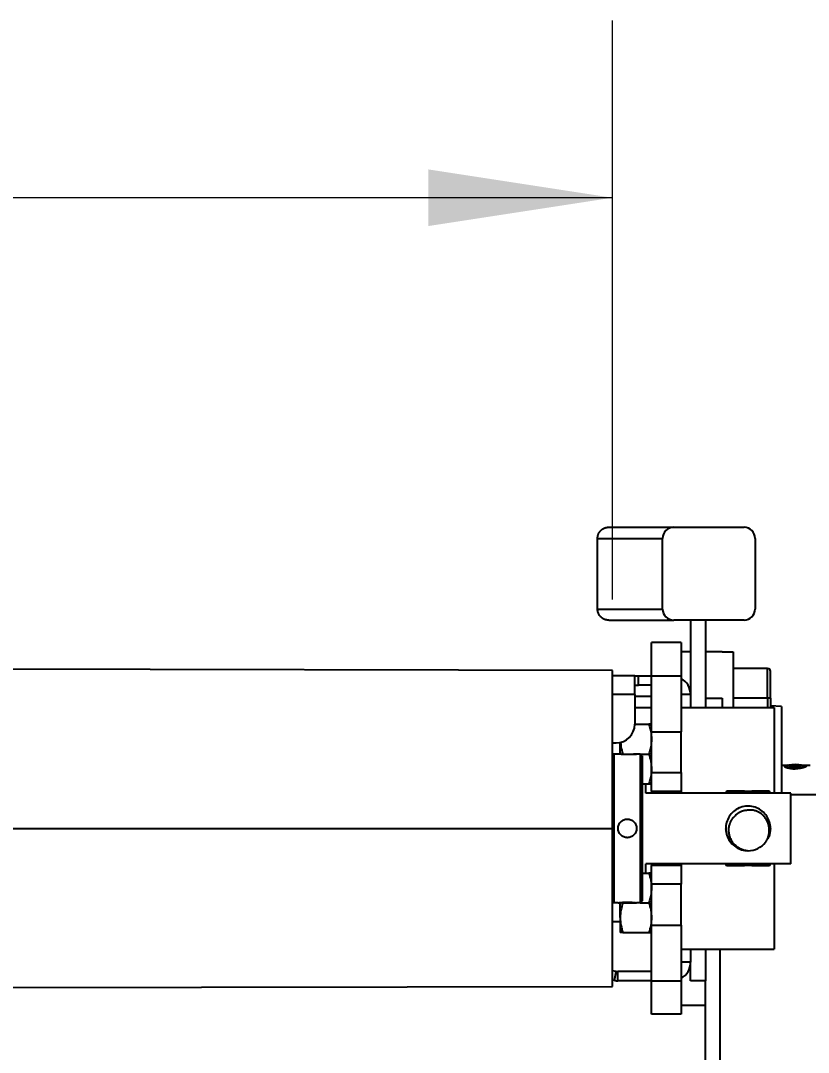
# Model space of a CAD drawing. Header units: millimetres. Extents: x 2 to 418, y 2 to 295.
# Drawn here: x 76.59 to 90.72, y 43.34 to 61.84 of the extents above; entities that cross this region are included whole.
import ezdxf

# ---------------------------------------------------------------- set-up
doc = ezdxf.new("R2010")
doc.units = ezdxf.units.MM
doc.styles.add('SLDTEXTSTYLE0', font='TXT', dxfattribs={"width": 0.75})
doc.dimstyles.new('SLDDIMSTYLE1', dxfattribs={"dimtxt": 3.175, "dimasz": 3.302, "dimexe": 0, "dimexo": 0.0625, "dimgap": 0.79375, "dimtad": 0, "dimtih": 1, "dimtoh": 1, "dimlfac": 15, "dimrnd": 1e-09, "dimzin": 4, "dimdsep": 46, "dimtxsty": 'SLDTEXTSTYLE0', "dimsah": 1, "dimcen": 0.09, "dimadec": 0, "dimazin": 1, "dimtfac": 1, "dimtofl": 0, "dimtmove": 0, "dimatfit": 3, "dimfxl": 0, "dimfrac": 2, "dimtolj": 1, "dimtzin": 12, "dimarcsym": 0})

# ---------------------------------------------------------------- blocks, each defined once
blk = doc.blocks.new('_D_2')
at = {"color": 7, "linetype": 'Continuous', "lineweight": 0}
for p, q in [((53.338, 51.459), (53.338, 61.838)), ((87.204, 51.459), (87.204, 61.838)), ((53.338, 58.663), (62.466, 58.663)), ((87.204, 58.663), (75.369, 58.663))]:
    blk.add_line(p, q, dxfattribs=at)
at = {"color": 7, "linetype": 'Continuous', "lineweight": 18}
for points in [[(53.338, 58.663), (56.64, 58.155), (56.64, 59.171)], [(87.204, 58.663), (83.902, 59.171), (83.902, 58.155)]]:
    blk.add_solid(points, dxfattribs=at)
at = {"color": 7, "linetype": 'Continuous', "lineweight": 18, "insert": (62.466, 60.236), "char_height": 3.175, "attachment_point": 1, "style": 'SLDTEXTSTYLE0'}
blk.add_mtext('508.00', dxfattribs=at)

msp = doc.modelspace()

# ---------------------------------------------------------------- linework, layer by layer
at = {"color": 7, "linetype": 'Continuous', "lineweight": 25}
for p, q in [((87.13767, 52.7559), (88.30342, 52.7559)), ((88.30342, 52.7559), (89.56527, 52.7559)), ((86.93767, 52.5559), (88.10418, 52.5559)), ((86.93767, 51.28924), (86.93767, 52.5559)), ((88.10418, 51.28924), (88.10418, 52.5559)), ((89.76451, 52.5559), (89.76451, 51.28924)), ((86.93767, 51.28924), (88.10418, 51.28924)), ((87.13767, 51.08924), (88.30342, 51.08924)), ((89.56527, 51.08924), (88.30342, 51.08924)), ((88.60434, 51.08924), (88.60434, 49.7559)), ((88.871, 51.08924), (88.871, 49.52257)), ((88.43767, 50.68924), (87.90434, 50.68924)), ((87.90434, 50.08924), (87.90434, 50.68924)), ((88.43767, 50.68924), (88.43767, 50.08924)), ((88.60434, 50.52257), (88.43767, 50.52257)), ((89.171, 50.52257), (88.871, 50.52257)), ((89.171, 50.52257), (89.371, 50.52257)), ((89.371, 50.52257), (89.371, 49.52257)), ((87.20434, 50.18924), (70.271, 50.22257)), ((87.20434, 47.3559), (87.20434, 50.18924)), ((89.98767, 50.22257), (89.371, 50.22257)), ((90.03767, 49.68924), (90.03767, 50.17257)), ((87.60434, 50.08924), (87.20434, 50.08924)), ((87.60434, 49.7559), (87.60434, 50.08924)), ((87.60434, 50.08924), (87.671, 50.08924)), ((87.671, 50.08924), (87.90434, 50.08924)), ((87.671, 49.92257), (87.671, 50.08924)), ((87.90434, 50.08924), (88.43767, 50.08924)), ((87.90434, 49.08924), (87.90434, 50.08924)), ((88.43767, 50.08924), (88.43767, 49.08924)), ((87.60434, 49.92257), (87.671, 49.92257)), ((87.90434, 49.92257), (87.671, 49.92257)), ((87.60434, 49.7559), (87.60434, 49.22257)), ((87.90434, 49.72257), (87.60434, 49.72257)), ((88.60434, 49.7559), (88.43767, 49.7559)), ((88.60434, 49.7559), (88.60434, 49.52257)), ((89.171, 49.68924), (89.171, 49.52257)), ((89.98767, 49.68924), (89.371, 49.68924)), ((90.03767, 49.68924), (89.98767, 49.68924)), ((90.03767, 49.68924), (90.03767, 49.52257)), ((88.43767, 49.52257), (90.10434, 49.52257)), ((90.23767, 49.53924), (90.03767, 49.55486)), ((90.10434, 49.52257), (90.10434, 47.98924)), ((90.23767, 49.53924), (90.23767, 47.98924)), ((87.60434, 49.22257), (87.8567, 49.22257)), ((87.90434, 49.08924), (88.43767, 49.08924)), ((87.90434, 48.3559), (87.90434, 49.08924)), ((88.43767, 48.3559), (88.43767, 49.08924)), ((87.20434, 48.88924), (87.271, 48.88924)), ((87.34434, 48.68532), (87.34434, 48.8974)), ((87.20434, 48.6559), (87.23767, 48.68924)), ((87.23767, 46.02257), (87.23767, 48.68924)), ((87.30434, 48.68924), (87.23767, 48.68924)), ((87.30434, 48.68924), (87.30643, 48.68898)), ((87.39197, 48.68924), (87.63767, 48.68924)), ((87.70434, 48.68924), (87.63767, 48.68924)), ((87.70434, 48.68924), (87.8567, 48.68924)), ((87.70434, 48.68924), (87.70434, 46.02257)), ((87.73767, 48.6559), (87.70434, 48.68924)), ((87.73767, 48.6559), (87.73767, 46.0559)), ((90.23767, 48.48924), (90.35991, 48.48924)), ((90.32773, 48.47689), (90.3076, 48.45738)), ((90.38434, 48.48205), (90.48434, 48.49207)), ((90.38434, 48.48205), (90.38434, 48.46199)), ((90.48434, 48.49207), (90.58434, 48.48205)), ((90.48434, 48.49207), (90.48434, 48.45197)), ((90.58434, 48.46199), (90.58434, 48.48205)), ((90.60876, 48.48924), (90.751, 48.48924)), ((90.66107, 48.45738), (90.64094, 48.47689)), ((87.90434, 48.3559), (88.43767, 48.3559)), ((87.90434, 48.02257), (87.90434, 48.3559)), ((88.43767, 48.3559), (88.43767, 48.02257)), ((90.48434, 48.45197), (90.38434, 48.46199)), ((90.58434, 48.46199), (90.48434, 48.45197)), ((90.48434, 48.4207), (90.48434, 48.44439)), ((87.73767, 48.1559), (87.80434, 48.1559)), ((87.80434, 48.1559), (87.8567, 48.1559)), ((87.80434, 47.98924), (87.80434, 48.1559)), ((90.40434, 47.98924), (87.80434, 47.98924)), ((87.90434, 48.02257), (88.43767, 48.02257)), ((87.90434, 48.02257), (87.90434, 47.98924)), ((88.43767, 48.02257), (88.43767, 47.98924)), ((89.25277, 48.02257), (89.23352, 47.98924)), ((89.57295, 48.02257), (89.70238, 48.02257)), ((90.04181, 47.98924), (90.02257, 48.02257)), ((90.40434, 46.72257), (90.40434, 47.98924)), ((91.271, 47.9559), (90.40434, 47.9559)), ((70.271, 47.3559), (87.20434, 47.3559)), ((87.20434, 44.52257), (87.20434, 47.3559)), ((89.24153, 47.33648), (89.23767, 47.3559)), ((87.80434, 46.5559), (87.80434, 46.72257)), ((90.40434, 46.72257), (87.80434, 46.72257)), ((87.90434, 46.72257), (87.90434, 46.68924)), ((88.43767, 46.68924), (87.90434, 46.68924)), ((87.90434, 46.3559), (87.90434, 46.68924)), ((88.43767, 46.72257), (88.43767, 46.68924)), ((88.43767, 46.68924), (88.43767, 46.3559)), ((89.23352, 46.72257), (89.25277, 46.68924)), ((89.70238, 46.68924), (89.57295, 46.68924)), ((90.02257, 46.68924), (90.04181, 46.72257)), ((90.10434, 46.72257), (90.10434, 45.18924)), ((87.73767, 46.5559), (87.80434, 46.5559)), ((87.80434, 46.5559), (87.8567, 46.5559)), ((88.43767, 46.3559), (87.90434, 46.3559)), ((87.90434, 45.62257), (87.90434, 46.3559)), ((88.43767, 45.62257), (88.43767, 46.3559)), ((87.20434, 46.0559), (87.23767, 46.02257)), ((87.30434, 46.02257), (87.23767, 46.02257)), ((87.34434, 45.7559), (87.34434, 46.02741)), ((87.39197, 46.02257), (87.63767, 46.02257)), ((87.63767, 46.02257), (87.63557, 46.02283)), ((87.70434, 46.02257), (87.63767, 46.02257)), ((87.73767, 46.0559), (87.70434, 46.02257)), ((87.70434, 46.02257), (87.8567, 46.02257)), ((87.20434, 45.68924), (87.34434, 45.68924)), ((87.34434, 45.7559), (87.34434, 45.48924)), ((87.90434, 44.62257), (87.90434, 45.62257)), ((87.90434, 45.62257), (88.43767, 45.62257)), ((88.43471, 45.54383), (88.43767, 45.53872)), ((88.43767, 45.62257), (88.43767, 44.62257)), ((87.39197, 45.48924), (87.8567, 45.48924)), ((88.43767, 45.18924), (90.10434, 45.18924)), ((88.60434, 45.18924), (88.60434, 44.9559)), ((88.871, 45.18924), (88.871, 44.62257)), ((88.60434, 44.9559), (88.43767, 44.9559)), ((88.60434, 44.62257), (88.60434, 44.9559)), ((87.27122, 44.79177), (87.20434, 44.80356)), ((87.24228, 44.62764), (87.27122, 44.79177)), ((87.30016, 44.62257), (87.30016, 44.78924)), ((87.90434, 44.78924), (87.30016, 44.78924)), ((87.24228, 44.62764), (87.20434, 44.63433)), ((87.90434, 44.62257), (87.30016, 44.62257)), ((87.90434, 44.02257), (87.90434, 44.62257)), ((87.90434, 44.62257), (88.43767, 44.62257)), ((88.43767, 44.62257), (88.43767, 44.02257)), ((88.871, 44.62257), (88.60434, 44.62257)), ((88.871, 27.3559), (88.871, 44.62257)), ((70.271, 44.48924), (87.20434, 44.52257)), ((88.43767, 44.18924), (88.871, 44.18924)), ((88.43767, 44.02257), (87.90434, 44.02257))]:
    msp.add_line(p, q, dxfattribs=at)
at = {"color": 8, "linetype": 'Continuous', "lineweight": 25}
for p, q in [((89.98767, 49.68924), (89.98767, 50.22257)), ((87.60434, 49.7559), (87.20434, 49.7559)), ((88.871, 49.68924), (89.171, 49.68924)), ((89.98767, 49.68924), (89.98767, 49.52257)), ((87.60434, 49.52257), (87.90434, 49.52257)), ((87.23767, 48.68924), (87.20434, 48.68924)), ((87.23767, 46.02257), (87.20434, 46.02257)), ((89.13767, 27.3559), (89.13767, 45.18924))]:
    msp.add_line(p, q, dxfattribs=at)
at = {"color": 7, "linetype": 'Continuous', "lineweight": 25, "flags": 128}
for points in [[(90.48434, 48.49965), (90.42345, 48.49754), (90.37183, 48.49156), (90.33735, 48.48259), (90.32524, 48.47202), (90.33735, 48.46145), (90.37183, 48.45248), (90.42345, 48.4465), (90.48434, 48.44439)], [(90.48434, 48.44439), (90.54522, 48.4465), (90.59684, 48.45248), (90.63132, 48.46145), (90.64344, 48.47202), (90.63132, 48.48259), (90.59684, 48.49156), (90.54522, 48.49754), (90.48434, 48.49965)]]:
    msp.add_lwpolyline(points, dxfattribs=at)
at = {"color": 7, "linetype": 'Continuous', "lineweight": 25}
for centre, radius, start, end in [((88.3038, 52.55628), 0.19962, 90.10943, 180.109013), ((89.56489, 52.55628), 0.19962, 359.890987, 89.89057), ((88.3038, 51.28886), 0.19962, 179.890987, 269.89057), ((89.56489, 51.28886), 0.19962, 270.10943, 0.109013), ((89.98767, 50.17257), 0.05, 0, 90), ((88.271, 49.7559), 0.33333, 0, 60), ((87.271, 49.22257), 0.33333, 270, 0), ((89.63767, 47.3559), 0.6698, 95.544502, 108.993522), ((89.63767, 47.3559), 0.6698, 71.006478, 84.455498), ((89.63767, 47.3559), 0.4, 270, 321.428571), ((89.63767, 47.3559), 0.6698, 251.006478, 264.455498), ((89.63767, 47.3559), 0.6698, 275.544502, 288.993522), ((88.271, 44.9559), 0.33333, 300, 0), ((87.30016, 44.9559), 0.16667, 260, 270), ((87.30016, 44.9559), 0.33333, 260, 270)]:
    msp.add_arc(centre, radius, start, end, dxfattribs=at)
for points, knots in [([(86.93767, 52.5559), (86.93773, 52.55972), (86.93786, 52.56739), (86.93889, 52.5789), (86.94055, 52.59044), (86.94292, 52.60196), (86.94599, 52.61342), (86.94977, 52.62477), (86.95426, 52.63598), (86.95947, 52.64698), (86.96538, 52.65773), (86.972, 52.66819), (86.97932, 52.67829), (86.98732, 52.688), (86.99594, 52.6972), (87.00541, 52.70612), (87.01605, 52.7149), (87.02831, 52.7236), (87.04226, 52.73195), (87.05798, 52.73964), (87.07549, 52.74633), (87.09475, 52.75158), (87.11567, 52.7552), (87.1302, 52.75566), (87.13767, 52.7559)], [0, 0, 0, 0, 0.03643142, 0.07318827, 0.11027082, 0.14767928, 0.18541389, 0.22347487, 0.26186244, 0.30057681, 0.33961819, 0.37898678, 0.41868277, 0.45870636, 0.49905773, 0.53901975, 0.5829071, 0.63071956, 0.68245683, 0.73811851, 0.79770419, 0.86121336, 0.92864549, 1, 1, 1, 1]), ([(87.13767, 51.08924), (87.13366, 51.08931), (87.12577, 51.08944), (87.11414, 51.09052), (87.10293, 51.09217), (87.09217, 51.09438), (87.08187, 51.09708), (87.07207, 51.10021), (87.06275, 51.10371), (87.05394, 51.10753), (87.04563, 51.1116), (87.03781, 51.11588), (87.03048, 51.12032), (87.02363, 51.12487), (87.01725, 51.12949), (87.01133, 51.13414), (87.00584, 51.13878), (87.00078, 51.14338), (86.99198, 51.15191), (86.98022, 51.16517), (86.96698, 51.18415), (86.95617, 51.20422), (86.94781, 51.22504), (86.94195, 51.24632), (86.93833, 51.26777), (86.93789, 51.28212), (86.93767, 51.28924)], [0, 0, 0, 0, 0.03827569, 0.07545154, 0.11152752, 0.14650363, 0.18037983, 0.21315612, 0.24483248, 0.2754089, 0.30488536, 0.33326186, 0.36053839, 0.38671496, 0.41179155, 0.43576817, 0.45864484, 0.48042155, 0.50109834, 0.57574152, 0.64925876, 0.72165127, 0.79292029, 0.86306715, 0.93209323, 1, 1, 1, 1]), ([(87.8567, 49.22257), (87.87122, 49.17901), (87.8832, 49.13511), (87.89978, 49.04631), (87.90434, 49.00141), (87.90434, 48.9559)], [0, 0, 0, 0, 0.5, 0.5, 1, 1, 1, 1]), ([(87.90434, 49.22257), (87.90434, 49.22257), (87.89978, 49.22257), (87.8832, 49.22257), (87.87122, 49.22257), (87.8567, 49.22257)], [0, 0, 0, 0, 0.5, 0.5, 1, 1, 1, 1]), ([(87.34913, 48.9051), (87.35087, 48.87748), (87.35551, 48.80424), (87.37798, 48.73338), (87.39197, 48.68924)], [0, 0, 0, 0, 0.3771546, 1, 1, 1, 1]), ([(87.90434, 48.9559), (87.90434, 48.9104), (87.89978, 48.8655), (87.8832, 48.7767), (87.87122, 48.7328), (87.8567, 48.68924)], [0, 0, 0, 0, 0.5, 0.5, 1, 1, 1, 1]), ([(87.63767, 48.68924), (87.63767, 48.68924), (87.63659, 48.6891), (87.63235, 48.68858), (87.62914, 48.68819), (87.62077, 48.68723), (87.61565, 48.68665), (87.60356, 48.68539), (87.59653, 48.6847), (87.58117, 48.68334), (87.57279, 48.68266), (87.55458, 48.68139), (87.5449, 48.6808), (87.52485, 48.67984), (87.51434, 48.67945), (87.49282, 48.67892), (87.482, 48.67878), (87.46024, 48.67878), (87.44919, 48.67892), (87.42781, 48.67944), (87.41741, 48.67983), (87.39722, 48.6808), (87.38748, 48.68138), (87.36943, 48.68264), (87.36101, 48.68332), (87.34545, 48.6847), (87.33856, 48.68538), (87.32648, 48.68664), (87.32126, 48.68722), (87.31288, 48.68819), (87.30972, 48.68857), (87.30544, 48.6891), (87.30434, 48.68924), (87.30434, 48.68924)], [0, 0, 0, 0, 0.0625, 0.0625, 0.125, 0.125, 0.1875, 0.1875, 0.25, 0.25, 0.3125, 0.3125, 0.375, 0.375, 0.4375, 0.4375, 0.5, 0.5, 0.5625, 0.5625, 0.625, 0.625, 0.6875, 0.6875, 0.75, 0.75, 0.8125, 0.8125, 0.875, 0.875, 0.9375, 0.9375, 1, 1, 1, 1]), ([(87.8567, 48.68924), (87.87122, 48.64568), (87.8832, 48.60177), (87.89978, 48.51298), (87.90434, 48.46808), (87.90434, 48.42257)], [0, 0, 0, 0, 0.5, 0.5, 1, 1, 1, 1]), ([(90.35744, 48.48782), (90.35568, 48.48778), (90.33376, 48.48737), (90.30574, 48.4845), (90.28278, 48.47724), (90.2841, 48.46645), (90.30459, 48.45391), (90.34226, 48.44109), (90.39559, 48.43022), (90.44608, 48.42542), (90.47648, 48.42507), (90.48434, 48.42498)], [0, 0, 0, 0, 0.012861408, 0.160299648, 0.297102207, 0.422737171, 0.544044529, 0.6694959, 0.804474582, 0.949467902, 1, 1, 1, 1]), ([(90.61095, 48.48782), (90.6128, 48.48779), (90.63483, 48.48737), (90.66294, 48.4845), (90.68589, 48.47724), (90.68457, 48.46645), (90.66408, 48.45391), (90.62641, 48.44109), (90.57308, 48.43022), (90.52259, 48.42542), (90.49219, 48.42507), (90.48434, 48.42498)], [0, 0, 0, 0, 0.013549571, 0.160885028, 0.297592217, 0.423139598, 0.544362388, 0.669726304, 0.804610888, 0.94950313, 1, 1, 1, 1]), ([(87.90434, 48.42257), (87.90434, 48.37706), (87.89978, 48.33217), (87.8832, 48.24337), (87.87122, 48.19947), (87.8567, 48.1559)], [0, 0, 0, 0, 0.5, 0.5, 1, 1, 1, 1]), ([(87.8567, 48.1559), (87.87122, 48.1559), (87.8832, 48.1559), (87.89978, 48.1559), (87.90434, 48.1559), (87.90434, 48.1559)], [0, 0, 0, 0, 0.5, 0.5, 1, 1, 1, 1]), ([(89.57295, 48.02257), (89.51646, 48.02257), (89.46186, 48.02257), (89.35537, 48.02257), (89.3033, 48.02257), (89.25277, 48.02257)], [0, 0, 0, 0, 0.5, 0.5, 1, 1, 1, 1]), ([(90.02257, 48.02257), (89.97191, 48.02257), (89.92025, 48.02257), (89.81392, 48.02257), (89.75924, 48.02257), (89.70238, 48.02257)], [0, 0, 0, 0, 0.5, 0.5, 1, 1, 1, 1]), ([(90.03754, 47.35592), (90.03761, 47.39526), (90.03205, 47.43459), (90.00948, 47.50971), (89.99231, 47.54544), (89.92639, 47.64321), (89.86337, 47.69586), (89.7184, 47.75572), (89.63659, 47.76323), (89.52089, 47.74076), (89.48353, 47.72755), (89.41448, 47.6903), (89.35094, 47.64256), (89.30328, 47.57892), (89.26599, 47.50985), (89.25271, 47.47253), (89.23029, 47.35688), (89.23805, 47.27507), (89.29776, 47.13002), (89.3505, 47.06717), (89.44836, 47.00133), (89.48409, 46.98412), (89.55911, 46.96144), (89.59837, 46.9559), (89.63768, 46.95601)], [0, 0, 0, 0, 0.0625, 0.0625, 0.125, 0.125, 0.25, 0.25, 0.375, 0.375, 0.4375, 0.4375, 0.5, 0.5625, 0.5625, 0.625, 0.625, 0.75, 0.75, 0.875, 0.875, 0.9375, 0.9375, 1, 1, 1, 1]), ([(89.4028, 47.58046), (89.39891, 47.57704), (89.39118, 47.57023), (89.38022, 47.55941), (89.36982, 47.54823), (89.36002, 47.53663), (89.35081, 47.52464), (89.3422, 47.51224), (89.33418, 47.49944), (89.32675, 47.48623), (89.31992, 47.47263), (89.31368, 47.45862), (89.30804, 47.44421), (89.30299, 47.4294), (89.29352, 47.39714), (89.28476, 47.34627), (89.28727, 47.27643), (89.30395, 47.20787), (89.33305, 47.14274), (89.37506, 47.0841), (89.41824, 47.04384), (89.45548, 47.01708), (89.4832, 47.00047), (89.512, 46.9864), (89.54188, 46.97485), (89.57283, 46.96588), (89.60483, 46.95927), (89.62665, 46.95704), (89.63767, 46.9559)], [0, 0, 0, 0, 0.01830213, 0.03641952, 0.05438982, 0.07225162, 0.09004421, 0.10780733, 0.12558093, 0.1434049, 0.16131875, 0.17936146, 0.19757114, 0.21598486, 0.23463851, 0.31639196, 0.39703355, 0.4798674, 0.56426346, 0.6475766, 0.73306847, 0.77157054, 0.80949805, 0.8471189, 0.88470753, 0.92253908, 0.96088347, 1, 1, 1, 1]), ([(89.60854, 47.67954), (89.60363, 47.67904), (89.59385, 47.67803), (89.57931, 47.6757), (89.56495, 47.67277), (89.55077, 47.66918), (89.53677, 47.66495), (89.52296, 47.66008), (89.50933, 47.65457), (89.49158, 47.64643), (89.47021, 47.63491), (89.44607, 47.6189), (89.42336, 47.60091), (89.40967, 47.5873), (89.4028, 47.58046)], [0, 0, 0, 0, 0.06344456, 0.12648415, 0.18924685, 0.25186242, 0.31446153, 0.37717497, 0.4401328, 0.50346358, 0.62819354, 0.75186275, 0.87546609, 1, 1, 1, 1]), ([(89.9504, 47.10651), (89.95347, 47.11118), (89.95959, 47.12047), (89.968, 47.13478), (89.97579, 47.14925), (89.9829, 47.16392), (89.98935, 47.17877), (89.99514, 47.19382), (90.00026, 47.20905), (90.00472, 47.22447), (90.00851, 47.24007), (90.01163, 47.25587), (90.01409, 47.27185), (90.01588, 47.28803), (90.01701, 47.30439), (90.01787, 47.33452), (90.01497, 47.3784), (90.00229, 47.43441), (89.98143, 47.4876), (89.95285, 47.53611), (89.91775, 47.57915), (89.87791, 47.61479), (89.83466, 47.6433), (89.79474, 47.66182), (89.75932, 47.67353), (89.72941, 47.68053), (89.69934, 47.68469), (89.66913, 47.68593), (89.63872, 47.6845), (89.61865, 47.6812), (89.60854, 47.67954)], [0, 0, 0, 0, 0.019757472, 0.039291998, 0.058635199, 0.077819644, 0.096878715, 0.115846457, 0.134757408, 0.153646415, 0.17254845, 0.191498411, 0.210530933, 0.229680202, 0.248979784, 0.268462469, 0.336188869, 0.403698313, 0.470644264, 0.537249873, 0.601859603, 0.666124218, 0.725401547, 0.784292853, 0.821053042, 0.857080998, 0.892677335, 0.928153639, 0.963824644, 1, 1, 1, 1]), ([(87.30434, 47.3559), (87.30434, 47.36693), (87.30542, 47.37776), (87.30966, 47.39907), (87.31287, 47.40966), (87.32123, 47.42984), (87.32635, 47.43941), (87.33844, 47.45752), (87.34547, 47.46608), (87.36083, 47.48144), (87.36921, 47.48833), (87.38742, 47.50052), (87.39711, 47.50569), (87.41715, 47.51401), (87.42767, 47.51721), (87.44918, 47.5215), (87.46, 47.52256), (87.48176, 47.52258), (87.49281, 47.5215), (87.5142, 47.51725), (87.52459, 47.5141), (87.54478, 47.50575), (87.55452, 47.50054), (87.57257, 47.48849), (87.581, 47.4816), (87.59655, 47.46606), (87.60345, 47.45766), (87.61552, 47.43963), (87.62075, 47.42989), (87.62912, 47.40972), (87.63228, 47.39933), (87.63656, 47.37796), (87.63767, 47.36693), (87.63767, 47.3559)], [0, 0, 0, 0, 0.0625, 0.0625, 0.125, 0.125, 0.1875, 0.1875, 0.25, 0.25, 0.3125, 0.3125, 0.375, 0.375, 0.4375, 0.4375, 0.5, 0.5, 0.5625, 0.5625, 0.625, 0.625, 0.6875, 0.6875, 0.75, 0.75, 0.8125, 0.8125, 0.875, 0.875, 0.9375, 0.9375, 1, 1, 1, 1]), ([(87.63767, 47.3559), (87.63767, 47.34488), (87.63659, 47.33405), (87.63235, 47.31274), (87.62914, 47.30215), (87.62077, 47.28197), (87.61565, 47.2724), (87.60356, 47.25429), (87.59653, 47.24573), (87.58117, 47.23037), (87.57279, 47.22348), (87.55458, 47.21129), (87.5449, 47.20612), (87.52485, 47.1978), (87.51434, 47.1946), (87.49282, 47.19031), (87.482, 47.18925), (87.46024, 47.18923), (87.44919, 47.19031), (87.42781, 47.19456), (87.41741, 47.19771), (87.39722, 47.20606), (87.38748, 47.21127), (87.36943, 47.22332), (87.36101, 47.23021), (87.34545, 47.24575), (87.33856, 47.25415), (87.32648, 47.27218), (87.32126, 47.28192), (87.31288, 47.30209), (87.30972, 47.31248), (87.30544, 47.33385), (87.30434, 47.34488), (87.30434, 47.3559)], [0, 0, 0, 0, 0.0625, 0.0625, 0.125, 0.125, 0.1875, 0.1875, 0.25, 0.25, 0.3125, 0.3125, 0.375, 0.375, 0.4375, 0.4375, 0.5, 0.5, 0.5625, 0.5625, 0.625, 0.625, 0.6875, 0.6875, 0.75, 0.75, 0.8125, 0.8125, 0.875, 0.875, 0.9375, 0.9375, 1, 1, 1, 1]), ([(90.03767, 47.3559), (90.03394, 47.30222), (90.02849, 47.2238), (89.98195, 47.16241), (89.96727, 47.14304)], [0, 0, 0, 0, 0.68457398, 1, 1, 1, 1]), ([(89.25277, 46.68924), (89.30343, 46.68924), (89.35508, 46.68924), (89.46142, 46.68924), (89.5161, 46.68924), (89.57295, 46.68924)], [0, 0, 0, 0, 0.5, 0.5, 1, 1, 1, 1]), ([(89.70238, 46.68924), (89.75888, 46.68924), (89.81348, 46.68924), (89.91997, 46.68924), (89.97204, 46.68924), (90.02257, 46.68924)], [0, 0, 0, 0, 0.5, 0.5, 1, 1, 1, 1]), ([(87.8567, 46.5559), (87.87122, 46.51234), (87.8832, 46.46844), (87.89978, 46.37964), (87.90434, 46.33475), (87.90434, 46.28924)], [0, 0, 0, 0, 0.5, 0.5, 1, 1, 1, 1]), ([(87.90434, 46.5559), (87.90434, 46.5559), (87.89978, 46.5559), (87.8832, 46.5559), (87.87122, 46.5559), (87.8567, 46.5559)], [0, 0, 0, 0, 0.5, 0.5, 1, 1, 1, 1]), ([(87.90434, 46.28924), (87.90434, 46.24373), (87.89978, 46.19883), (87.8832, 46.11004), (87.87122, 46.06613), (87.8567, 46.02257)], [0, 0, 0, 0, 0.5, 0.5, 1, 1, 1, 1]), ([(87.30434, 46.02257), (87.30434, 46.02257), (87.30542, 46.02271), (87.30966, 46.02323), (87.31287, 46.02362), (87.32123, 46.02458), (87.32635, 46.02516), (87.33844, 46.02642), (87.34547, 46.02711), (87.36083, 46.02847), (87.36921, 46.02915), (87.38742, 46.03042), (87.39711, 46.031), (87.41715, 46.03197), (87.42767, 46.03236), (87.44918, 46.03289), (87.46, 46.03303), (87.48176, 46.03303), (87.49281, 46.03289), (87.5142, 46.03237), (87.52459, 46.03198), (87.54478, 46.03101), (87.55452, 46.03043), (87.57257, 46.02917), (87.581, 46.02849), (87.59655, 46.02711), (87.60345, 46.02643), (87.61552, 46.02517), (87.62075, 46.02459), (87.62912, 46.02362), (87.63228, 46.02324), (87.63656, 46.02271), (87.63767, 46.02257), (87.63767, 46.02257)], [0, 0, 0, 0, 0.0625, 0.0625, 0.125, 0.125, 0.1875, 0.1875, 0.25, 0.25, 0.3125, 0.3125, 0.375, 0.375, 0.4375, 0.4375, 0.5, 0.5, 0.5625, 0.5625, 0.625, 0.625, 0.6875, 0.6875, 0.75, 0.75, 0.8125, 0.8125, 0.875, 0.875, 0.9375, 0.9375, 1, 1, 1, 1]), ([(87.39197, 46.02257), (87.37745, 45.97901), (87.36547, 45.93511), (87.34889, 45.84631), (87.34434, 45.80141), (87.34434, 45.7559)], [0, 0, 0, 0, 0.5, 0.5, 1, 1, 1, 1]), ([(87.8567, 46.02257), (87.87122, 45.97901), (87.8832, 45.93511), (87.89978, 45.84631), (87.90434, 45.80141), (87.90434, 45.7559)], [0, 0, 0, 0, 0.5, 0.5, 1, 1, 1, 1]), ([(87.34434, 45.7559), (87.34434, 45.7104), (87.34889, 45.6655), (87.36547, 45.5767), (87.37745, 45.5328), (87.39197, 45.48924)], [0, 0, 0, 0, 0.5, 0.5, 1, 1, 1, 1]), ([(87.90434, 45.7559), (87.90434, 45.7104), (87.89978, 45.6655), (87.8832, 45.5767), (87.87122, 45.5328), (87.8567, 45.48924)], [0, 0, 0, 0, 0.5, 0.5, 1, 1, 1, 1]), ([(87.39197, 45.48924), (87.37745, 45.48924), (87.36547, 45.48924), (87.34889, 45.48924), (87.34434, 45.48924), (87.34434, 45.48924)], [0, 0, 0, 0, 0.5, 0.5, 1, 1, 1, 1]), ([(87.8567, 45.48924), (87.87122, 45.48924), (87.8832, 45.48924), (87.89978, 45.48924), (87.90434, 45.48924), (87.90434, 45.48924)], [0, 0, 0, 0, 0.5, 0.5, 1, 1, 1, 1])]:
    msp.add_open_spline(points, degree=3, knots=knots, dxfattribs=at)

# ---------------------------------------------------------------- dimensions: what is measured, and where the dimension line sits
at = {"color": 7, "linetype": 'Continuous', "lineweight": 18}
dim = msp.add_linear_dim(base=(87.20434, 58.66307), p1=(53.33767, 50.18924), p2=(87.20434, 50.18924), dimstyle='SLDDIMSTYLE1', dxfattribs=at)
dim.commit()
dim.dimension.update_dxf_attribs({"geometry": '_D_2', "text_midpoint": (68.91792, 58.66307), "dimtype": 160})

doc.saveas('drawing.dxf')
